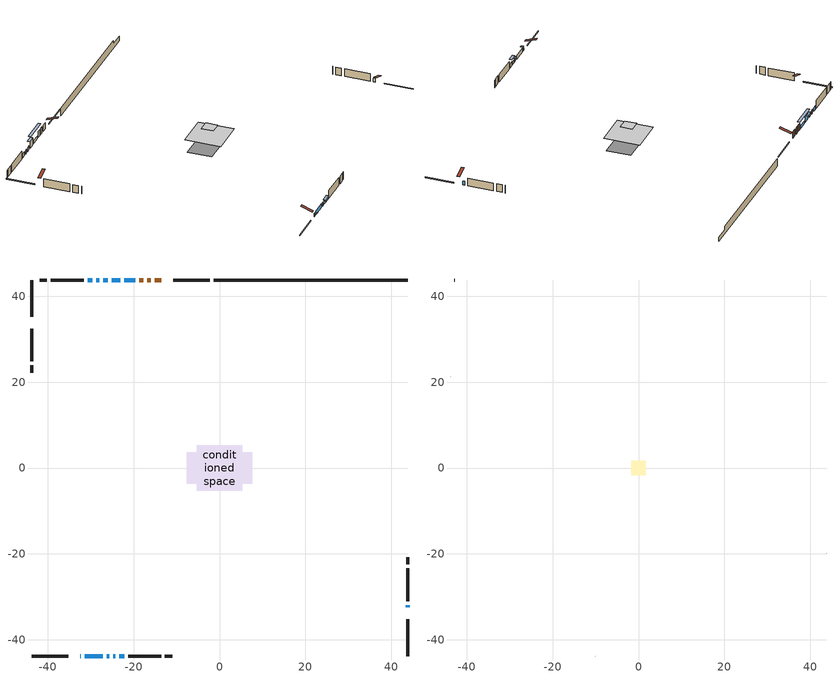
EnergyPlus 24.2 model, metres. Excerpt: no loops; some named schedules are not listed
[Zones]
conditioned space
 floor adiabatic (AdiabaticFloorConstruction): -5.35,-5.35 -5.35,5.35 5.35,5.35 5.35,-5.35 z0.78
 floor foundation (Slab1 construction): -7.62,-3.66 -7.62,3.66 7.62,3.66 7.62,-3.66 z-1.6
 wall outside (RimJoist1 construction): -2.25,43.79 -10.8,43.79 / -43.79,-43.79 -35.24,-43.79 / -43.79,43.79 -43.79,35.24 / 43.79,-43.79 43.79,-35.24 z0.78:1.08
 wall outside (AdiabaticWallConstruction 1): -13.55,43.79 -15.09,43.79 / -16.02,43.79 -16.88,43.79 / -17.8,43.79 -18.67,43.79 z0.78:2.81
 wall outside (AdiabaticWallConstruction): -32.49,-43.79 -32.31,-43.79 / -26.21,-43.79 -25.7,-43.79 / -24.77,-43.79 -24.26,-43.79 z0.78:1.7; -31.39,-43.79 -27.14,-43.79 / 43.79,-32.49 43.79,-31.98 / -26.03,43.79 -27.13,43.79 / -28.06,43.79 -28.68,43.79 / -29.6,43.79 -30.71,43.79 / -23.33,-43.79 -22.23,-43.79 z0.78:2; -19.6,43.79 -22.14,43.79 z0.78:1.67; -23.07,43.79 -25.11,43.79 z0.78:2.81
 wall outside (Wall1 construction): -31.63,43.79 -39.31,43.79 / -21.3,-43.79 -13.63,-43.79 / -43.79,32.49 -43.79,24.82 / 43.79,-31.05 43.79,-23.38 z0.78:3.22
 wall outside (Wall2 construction): -40.24,43.79 -41.92,43.79 / -12.7,-43.79 -11.01,-43.79 / -43.79,23.89 -43.79,22.2 / 43.79,-22.45 43.79,-20.77 z0.78:3.22
 wall foundation (FoundationWall1 construction): -1.32,43.79,-1.6 -1.32,43.79,0.78 39.28,43.79,0.78 39.28,43.79,-0.25 43.79,43.79,-0.25 43.79,43.79,-1.6
 window (WindowConstruction 6): -32.49,-43.79 -32.31,-43.79 z0.78:1.69
 window (WindowConstruction 5): -31.38,-43.79 -27.14,-43.79 z0.78:2
 window (WindowConstruction 9): 43.79,-32.49 43.79,-31.98 z0.78:2
 window (WindowConstruction 10): -19.6,43.79 -22.14,43.79 z0.78:1.67
 window (WindowConstruction 7): -26.21,-43.79 -25.7,-43.79 z0.78:1.69
 window (WindowConstruction 8): -24.77,-43.79 -24.26,-43.79 z0.78:1.69
 window (WindowConstruction): -23.07,43.79 -25.11,43.79 z0.78:2.81
 window (WindowConstruction 1): -26.03,43.79 -27.13,43.79 z0.78:2
 window (WindowConstruction 2): -28.06,43.79 -28.67,43.79 z0.78:2
 window (WindowConstruction 3): -29.6,43.79 -30.7,43.79 z0.78:2
 window (WindowConstruction 4): -23.33,-43.79 -22.23,-43.79 z0.78:2
 door (Door): -13.55,43.79 -15.09,43.79 z0.78:2.81
 door (Door 1): -16.02,43.79 -16.87,43.79 z0.78:2.81
 door (Door 2): -17.8,43.79 -18.67,43.79 z0.78:2.81
 ceiling adiabatic (AdiabaticFloorConstruction): 5.35,-5.35 5.35,5.35 -5.35,5.35 -5.35,-5.35 z0.78
attic - vented
 floor to conditioned space (Floor1 construction Reversed): -1.74,-1.74 -1.74,1.74 1.74,1.74 1.74,-1.74 z3.22
 wall outside (Wall3 construction): -42.85,43.79 -42.86,43.79 / -10.08,-43.79 -10.07,-43.79 / -43.79,21.27 -43.79,21.26 / 43.79,-19.84 43.79,-19.83 z0.78:3.22
 roof outside (Roof1 construction): -12.62,43.79,3.22 -12.62,40.41,4.35 -11.73,40.41,4.35 -11.73,43.79,3.22; -33.42,-43.79,3.22 -33.42,-40.41,4.35 -34.31,-40.41,4.35 -34.31,-43.79,3.22; -43.79,33.42,3.22 -40.41,33.42,4.35 -40.41,34.31,4.35 -43.79,34.31,3.22; 43.79,-33.42,3.22 40.41,-33.42,4.35 40.41,-34.31,4.35 43.79,-34.31,3.22
shading: -32.02,-43.79 -32.79,-43.79 -32.79,-44.52 -32.02,-44.52 z1.99; -24.73,43.79 -17.01,43.79 -17.01,44.52 -24.73,44.52 z4.26; -25.4,-43.79 -26.51,-43.79 -26.51,-44.52 -25.4,-44.52 z1.99; -23.28,-43.79 -25.75,-43.79 -25.75,-44.52 -23.28,-44.52 z2.68; -25.25,43.79 -22.92,43.79 -22.92,44.52 -25.25,44.52 z2.96
[Building]
Building 1: Terrain=Suburbs
[Site:Location]
London AP_ON: Latitude {deg}=43.03; Longitude {deg}=-81.15; Time Zone {hr}=-5; Elevation {m}=278; Keep Site Location Information=Yes
[Site:GroundTemperature:Shallow]
3.98693, 1.93205, 1.76749, 2.74264, 6.6573, 10.5537, 13.9317, 16.0716, 16.2534, 14.513, 11.2211, 7.44421
[Site:WaterMainsTemperature]
Calculation Method=Schedule; Temperature Schedule=mains temperature schedule
[Material] Roughness=Rough; Thermal Absorptance=0.9
Name | Thickness {m} | Conductivity {W/m-K} | Density {kg/m3} | Specific Heat {J/kg-K} | Solar Absorptance | Visible Absorptance
asphalt or fiberglass shingles | 0.00635 | 0.162714 | 1121.4 | 1465.45 | 0.4 | 0.4
ceiling stud and cavity | 0.1397 | 0.0798965 | 65.682 | 1177.47 | 0.7 | 0.7
concrete 4.0 in. | 0.1016 | 1.803125 | 2242.8 | 837.4 | 0.7 | 0.7
concrete 8.0 in. | 0.2032 | 1.803125 | 2242.8 | 837.4 | 0.7 | 0.7
door material | 0.04445 | 0.327969 | 512.64 | 1214.23 | 0.7 | 0.7
door material 1 | 0.04445 | 0.20624 | 512.64 | 1214.23 | 0.7 | 0.7
exterior vertical ins | 0.0371966 | 0.029427 | 32.04 | 1214.23 | 0.7 | 0.7
floor covering | 0.0127 | 0.0433444 | 54.468 | 1339.84 | 0.6 | 0.6
floor rigid ins; wall rigid ins | 0.512978 | 0.029427 | 32.04 | 1214.23 | 0.7 | 0.7
floor stud and cavity | 0.1397 | 1.75129 | 37.0049 | 1207.88 | 0.7 | 0.7
furniture material conditioned space 1 | 0.1524 | 0.115458 | 640.8 | 1214.23 | 0.6 | 0.6
gypsum board | 0.0127 | 0.160291 | 801 | 837.4 | 0.6 | 0.6
gypsum board 1 | 0.0127 | 0.160291 | 801 | 837.4 | 0.7 | 0.7
osb sheathing 0.5 in. | 0.0127 | 0.115458 | 512.64 | 1214.23 | 0.7 | 0.7
osb sheathing 0.75 in. | 0.01905 | 0.115458 | 512.64 | 1214.23 | 0.7 | 0.7
osb sheathing 2.0 in. | 0.0508 | 0.115458 | 512.64 | 1214.23 | 0.7 | 0.7
rim joist stud and cavity | 0.0508 | 0.0381321 | 125.044 | 1163.47 | 0.6 | 0.6
wall stud and cavity | 0.1397 | 0.0983129 | 139.0536 | 1170.24 | 0.7 | 0.7
wall stud and cavity 1 | 0.1397 | 0.139928 | 139.0536 | 1170.24 | 0.7 | 0.7
wall stud and cavity 2 | 0.0889 | 6.9971 | 50.32683 | 1063.81 | 0.6 | 0.6
wall stud and cavity 3 | 0.0889 | 0.380278 | 52.3479 | 1209.89 | 0.7 | 0.7
wall stud and cavity 4 | 0.0889 | 0.391764 | 83.0341 | 1211.67 | 0.7 | 0.7
wood siding | 0.0254 | 0.102417 | 544.68 | 1172.36 | 0.4 | 0.4
wood siding 1 | 0.00254 | 0.102417 | 544.68 | 1172.36 | 0.4 | 0.4
wood siding 2; wood siding 3; wood siding 4 | 0.0254 | 0.102417 | 544.68 | 1172.36 | 0.7 | 0.7
[WindowMaterial:SimpleGlazingSystem]
Name | U-Factor {W/m2-K} | Solar Heat Gain Coefficient
WindowMaterial | 2.97187 | 0.6
WindowMaterial 1 | 2.98492 | 0.56
WindowMaterial 2 | 2.97357 | 0.54
WindowMaterial 3 | 2.98492 | 0.53
WindowMaterial 4 | 2.87534 | 0.71
WindowMaterial 5 | 3.26258 | 0.39
WindowMaterial 6 | 3.1564 | 0.59
WindowMaterial 7 | 3.03035 | 0.48
WindowMaterial 8 | 2.99401 | 0.54
[Construction]
AdiabaticFloorConstruction: floor stud and cavity, floor rigid ins, osb sheathing 0.75 in., floor covering
AdiabaticWallConstruction: wood siding 3, wall rigid ins, wall stud and cavity 3, gypsum board
AdiabaticWallConstruction 1: wood siding 4, wall rigid ins, wall stud and cavity 3, gypsum board
Door; Door 1: door material
Door 2: door material 1
Floor1 construction Reversed: gypsum board, ceiling stud and cavity
FoundationWall1 construction: concrete 8.0 in., gypsum board 1
furniture construction conditioned space 1: furniture material conditioned space 1
PartitionWallConstruction: gypsum board, wall stud and cavity 4, gypsum board
RimJoist1 construction: wood siding 2, osb sheathing 2.0 in., rim joist stud and cavity
Roof1 construction: asphalt or fiberglass shingles
Slab1 construction: concrete 4.0 in.
Wall1 construction: wood siding, osb sheathing 0.5 in., wall stud and cavity, gypsum board
Wall2 construction: wood siding, osb sheathing 0.5 in., wall stud and cavity 1, gypsum board
Wall3 construction: wood siding 1, wall stud and cavity 2
WindowConstruction: WindowMaterial
WindowConstruction 1: WindowMaterial 1
WindowConstruction 10: WindowMaterial 8
WindowConstruction 2: WindowMaterial 2
WindowConstruction 3; WindowConstruction 4: WindowMaterial 3
WindowConstruction 5: WindowMaterial 4
WindowConstruction 6: WindowMaterial 5
WindowConstruction 7; WindowConstruction 8: WindowMaterial 6
WindowConstruction 9: WindowMaterial 7
[Zone] Multiplier=1; Part of Total Floor Area=Yes
Name | Volume {m3}
attic - vented | 2.20734
conditioned space | 571.5
[Space]
Name | Zone | Volume {m3}
attic - vented 1 | attic - vented | 2.20734
conditioned space 1 | conditioned space | 571.5
[ZoneInfiltration:EffectiveLeakageArea]
infil attic - vented 1: Zone or Space=attic - vented 1; Schedule=Always On Discrete; Effective Air Leakage Area {cm2}=526.255; Stack Coefficient=0.000247966; Wind Coefficient=1.06394e-05
[ZoneMixing]
whole house fan mix: Zone or Space=attic - vented; Schedule=Always On Continuous; Design Flow Rate Calculation Method=Flow/Zone; Design Flow Rate {m3/s}=0; Source Zone or Space=conditioned space
[SurfaceProperty:ExposedFoundationPerimeter]
Slab1: Exposed Perimeter Calculation Method=TotalExposedPerimeter; Total Exposed Perimeter {m}=45.111
[InternalMass] Zone or ZoneList=conditioned space; Space or SpaceList=conditioned space 1
Name | Construction | Surface Area {m2}
furniture mass conditioned space 1 | furniture construction conditioned space 1 | 90.3203
partition wall mass | PartitionWallConstruction | 225.801
[Lights]
interior lighting: Zone or ZoneList or Space or SpaceList=conditioned space 1; Schedule=interior lighting schedule; Design Level Calculation Method=LightingLevel; Lighting Level {W}=343.2; Return Air Fraction=0; Fraction Radiant=0.6; Fraction Visible=0.2; Fraction Replaceable=1
[People]
occupants: Zone or ZoneList or Space or SpaceList=conditioned space 1; Number of People Schedule=occupants schedule; Number of People Calculation Method=People; Number of People=3; Fraction Radiant=0.314171; Sensible Heat Fraction=0.56303; Activity Level Schedule=occupants activity schedule; Carbon Dioxide Generation Rate {m3/s-W}=0; Enable ASHRAE 55 Comfort Warnings=No; Mean Radiant Temperature Calculation Type=EnclosureAveraged
[ElectricEquipment] Zone or ZoneList or Space or SpaceList=conditioned space 1; Design Level Calculation Method=EquipmentLevel
Name | Schedule | Design Level {W} | Fraction Latent | Fraction Radiant | Fraction Lost
clothes dryer | clothes dryer schedule | 140.772 | 0.015 | 0.081 | 0.85
clothes washer | clothes washer schedule | 32.1985 | 0.03 | 0.162 | 0.7
cooking range | cooking range schedule | 215.147 | 0.08 | 0.432 | 0.2
dishwasher | dishwasher schedule | 66.8632 | 0.3 | 0.18 | 0.4
fridge | fridge schedule | 72.9452 | 0 | 0.6 | 0
mech vent bath fan 0 | mech vent bath fan 0 schedule | 50.2 | 0 | 0 | 1
mech vent house fan | mech vent house fan schedule | 0 | 0 | 0 | 1
mech vent house fan cfis | mech vent house fan cfis schedule | 0 | 0 | 0 | 0
mech vent range fan 0 | mech vent range fan 0 schedule | 57 | 0 | 0 | 1
misc plug loads | misc plug loads schedule | 494.7 | 0.045 | 0.513 | 0.1
whole house fan | Always On Discrete | 0 | 0 | 0 | 1
[OtherEquipment] Zone or ZoneList or Space or SpaceList=conditioned space 1; Design Level Calculation Method=EquipmentLevel
Name | Fuel Type | Schedule | Design Level {W} | Fraction Latent | Fraction Radiant | Fraction Lost
clothes dryer 1 | Electricity | clothes dryer schedule | 0 | 0.015 | 0.081 | 0.85
cooking range 1 | Electricity | cooking range schedule | 0 | 0.08 | 0.432 | 0.2
general water use latent | None | general water use schedule | 62.594 | 1 | 0 | 0
general water use sensible | None | general water use schedule | -61.6891 | 0 | 0.6 | 0
mech vent house fan latent load | None | Always On Discrete | 0 | 1 | 0 | 0
mech vent house fan sensible load | None | Always On Discrete | 0 | 0 | 0 | 0
water heater energy adjustment1 | NaturalGas | Always On Discrete | 0.01 | 0 | 0 | 1
[ZoneInfiltration:DesignFlowRate] Zone or ZoneList or Space or SpaceList=conditioned space 1; Schedule=Always On Discrete; Design Flow Rate Calculation Method=Flow/Zone; Design Flow Rate {m3/s}=0
infil flow; natural vent flow; whole house fan flow
[AvailabilityManager:Scheduled]
central ac and furnace airloop Availability Manager: Schedule=Always On Discrete
[Foundation:Kiva]
Foundation Kiva 1: Initial Indoor Air Temperature {C}=18; Wall Height Above Grade {m}=0.780014; Wall Depth Below Slab {m}=0.2032; Custom Block Material Name 1=exterior vertical ins; Custom Block Depth 1 {m}=2.38; Custom Block X Position 1 {m}=0.2159; Custom Block Z Position 1 {m}=0
[Foundation:Kiva:Settings]
Soil Conductivity {W/m-K}=0.849921; Soil Density {kg/m3}=1842.3; Soil Specific Heat {J/kg-K}=418.7; Ground Solar Absorptivity=0.9; Ground Thermal Absorptivity=0.9; Ground Surface Roughness {m}=0.03; Far-Field Width {m}=40; Deep-Ground Boundary Condition=ZeroFlux; Deep-Ground Depth {m}=40; Minimum Cell Dimension {m}=0.2; Maximum Cell Growth Coefficient=3; Simulation Timestep=Timestep
[Exterior:Lights]
exterior lighting: Schedule=exterior lighting schedule; Design Level {W}=75.6
[EnergyManagementSystem:GlobalVariable]
central_ac_and_furnace_airloop_Fan_RTF
infil_program_Qfan
infil_program_Qinf
natural_vent_program_Qnv
natural_vent_program_Qwhf
[EnergyManagementSystem:Sensor]
Name | Output:Variable or Output:Meter Index Key | Output:Variable or Output:Meter
airflow_gain | infil flow | Infiltration Sensible Heat Gain Energy
airflow_gain_1 | natural vent flow | Infiltration Sensible Heat Gain Energy
airflow_gain_2 | whole house fan flow | Infiltration Sensible Heat Gain Energy
airflow_loss | infil flow | Infiltration Sensible Heat Loss Energy
airflow_loss_1 | natural vent flow | Infiltration Sensible Heat Loss Energy
airflow_loss_2 | whole house fan flow | Infiltration Sensible Heat Loss Energy
clg_load_cond |  | Cooling:EnergyTransfer:Zone:CONDITIONED SPACE
clg_sp_s; clg_sp_s_1 | cooling setpoint | Schedule Value
clothes_dryer_exhaust_0_sch_s | clothes dryer exhaust 0 schedule | Schedule Value
cool_season | cooling season schedule | Schedule Value
htg_load_cond |  | Heating:EnergyTransfer:Zone:CONDITIONED SPACE
htg_sp_s; htg_sp_s_1 | heating setpoint | Schedule Value
ig_ee_conv | clothes dryer | Electric Equipment Convective Heating Energy
ig_ee_conv_2 | cooking range | Electric Equipment Convective Heating Energy
ig_ee_conv_4 | fridge | Electric Equipment Convective Heating Energy
ig_ee_conv_5 | misc plug loads | Electric Equipment Convective Heating Energy
ig_ee_conv_6 | whole house fan | Electric Equipment Convective Heating Energy
ig_ee_rad | clothes dryer | Electric Equipment Radiant Heating Energy
ig_ee_rad_2 | cooking range | Electric Equipment Radiant Heating Energy
ig_ee_rad_4 | fridge | Electric Equipment Radiant Heating Energy
ig_ee_rad_5 | misc plug loads | Electric Equipment Radiant Heating Energy
ig_ee_rad_6 | whole house fan | Electric Equipment Radiant Heating Energy
ig_lgt_conv | interior lighting | Lights Convective Heating Energy
ig_lgt_rad | interior lighting | Lights Radiant Heating Energy
ig_lgt_vis | interior lighting | Lights Visible Radiation Heating Energy
ig_oe_conv | clothes dryer 1 | Other Equipment Convective Heating Energy
ig_oe_conv_1 | cooking range 1 | Other Equipment Convective Heating Energy
ig_oe_conv_2 | general water use latent | Other Equipment Convective Heating Energy
ig_oe_conv_3 | general water use sensible | Other Equipment Convective Heating Energy
ig_oe_conv_4 | water heater energy adjustment1 | Other Equipment Convective Heating Energy
ig_oe_rad | clothes dryer 1 | Other Equipment Radiant Heating Energy
ig_oe_rad_1 | cooking range 1 | Other Equipment Radiant Heating Energy
ig_oe_rad_2 | general water use latent | Other Equipment Radiant Heating Energy
ig_oe_rad_3 | general water use sensible | Other Equipment Radiant Heating Energy
ig_oe_rad_4 | water heater energy adjustment1 | Other Equipment Radiant Heating Energy
ig_ppl_conv | occupants | People Convective Heating Energy
ig_ppl_rad | occupants | People Radiant Heating Energy
im_conv | furniture mass conditioned space 1 | Surface Inside Face Convection Heat Gain Energy
im_conv_1 | partition wall mass | Surface Inside Face Convection Heat Gain Energy
im_ig | furniture mass conditioned space 1 | Surface Inside Face Internal Gains Radiation Heat Gain Energy
im_ig_1 | partition wall mass | Surface Inside Face Internal Gains Radiation Heat Gain Energy
im_lgt | furniture mass conditioned space 1 | Surface Inside Face Lights Radiation Heat Gain Energy
im_lgt_1 | partition wall mass | Surface Inside Face Lights Radiation Heat Gain Energy
im_sol | furniture mass conditioned space 1 | Surface Inside Face Solar Radiation Heat Gain Energy
im_sol_1 | partition wall mass | Surface Inside Face Solar Radiation Heat Gain Energy
im_surf | furniture mass conditioned space 1 | Surface Inside Face Net Surface Thermal Radiation Heat Gain Energy
im_surf_1 | partition wall mass | Surface Inside Face Net Surface Thermal Radiation Heat Gain Energy
mech_vent_bath_fan_0_sch_s | mech vent bath fan 0 schedule | Schedule Value
mech_vent_range_fan_0_sch_s | mech vent range fan 0 schedule | Schedule Value
mv_conv | mech vent bath fan 0 | Electric Equipment Convective Heating Energy
mv_conv_1 | mech vent house fan | Electric Equipment Convective Heating Energy
mv_conv_2 | mech vent house fan cfis | Electric Equipment Convective Heating Energy
mv_conv_3 | mech vent range fan 0 | Electric Equipment Convective Heating Energy
mv_conv_4 | mech vent house fan latent load | Other Equipment Convective Heating Energy
mv_conv_5 | mech vent house fan sensible load | Other Equipment Convective Heating Energy
mv_rad | mech vent bath fan 0 | Electric Equipment Radiant Heating Energy
mv_rad_1 | mech vent house fan | Electric Equipment Radiant Heating Energy
mv_rad_2 | mech vent house fan cfis | Electric Equipment Radiant Heating Energy
mv_rad_3 | mech vent range fan 0 | Electric Equipment Radiant Heating Energy
mv_rad_4 | mech vent house fan latent load | Other Equipment Radiant Heating Energy
mv_rad_5 | mech vent house fan sensible load | Other Equipment Radiant Heating Energy
natural_vent_s | natural vent schedule | Schedule Value
out_pb_s |  | Site Outdoor Air Barometric Pressure
out_wt_s |  | Site Outdoor Air Humidity Ratio
site_vw_s |  | Site Wind Speed
ss_back_out | Window1 | Surface Window Shortwave from Zone Back Out Window Heat Transfer Rate
ss_back_out_1 | Window11 | Surface Window Shortwave from Zone Back Out Window Heat Transfer Rate
ss_back_out_10 | Window9 | Surface Window Shortwave from Zone Back Out Window Heat Transfer Rate
ss_back_out_2 | Window12 | Surface Window Shortwave from Zone Back Out Window Heat Transfer Rate
ss_back_out_3 | Window13 | Surface Window Shortwave from Zone Back Out Window Heat Transfer Rate
ss_back_out_4 | Window2 | Surface Window Shortwave from Zone Back Out Window Heat Transfer Rate
ss_back_out_5 | Window3 | Surface Window Shortwave from Zone Back Out Window Heat Transfer Rate
ss_back_out_6 | Window4 | Surface Window Shortwave from Zone Back Out Window Heat Transfer Rate
ss_back_out_7 | Window5 | Surface Window Shortwave from Zone Back Out Window Heat Transfer Rate
ss_back_out_8 | Window6 | Surface Window Shortwave from Zone Back Out Window Heat Transfer Rate
ss_back_out_9 | Window7 | Surface Window Shortwave from Zone Back Out Window Heat Transfer Rate
ss_conv | Door1 | Surface Inside Face Convection Heat Gain Energy
ss_conv_1 | Door3 | Surface Inside Face Convection Heat Gain Energy
ss_conv_10 | Window5 | Surface Inside Face Convection Heat Gain Energy
ss_conv_11 | Window6 | Surface Inside Face Convection Heat Gain Energy
ss_conv_12 | Window7 | Surface Inside Face Convection Heat Gain Energy
ss_conv_13 | Window9 | Surface Inside Face Convection Heat Gain Energy
ss_conv_2 | Door4 | Surface Inside Face Convection Heat Gain Energy
ss_conv_3 | Window1 | Surface Inside Face Convection Heat Gain Energy
ss_conv_4 | Window11 | Surface Inside Face Convection Heat Gain Energy
ss_conv_5 | Window12 | Surface Inside Face Convection Heat Gain Energy
ss_conv_6 | Window13 | Surface Inside Face Convection Heat Gain Energy
ss_conv_7 | Window2 | Surface Inside Face Convection Heat Gain Energy
ss_conv_8 | Window3 | Surface Inside Face Convection Heat Gain Energy
ss_conv_9 | Window4 | Surface Inside Face Convection Heat Gain Energy
ss_ig | Door1 | Surface Inside Face Internal Gains Radiation Heat Gain Energy
ss_ig_1 | Door3 | Surface Inside Face Internal Gains Radiation Heat Gain Energy
ss_ig_10 | Window5 | Surface Inside Face Internal Gains Radiation Heat Gain Energy
ss_ig_11 | Window6 | Surface Inside Face Internal Gains Radiation Heat Gain Energy
ss_ig_12 | Window7 | Surface Inside Face Internal Gains Radiation Heat Gain Energy
ss_ig_13 | Window9 | Surface Inside Face Internal Gains Radiation Heat Gain Energy
ss_ig_2 | Door4 | Surface Inside Face Internal Gains Radiation Heat Gain Energy
ss_ig_3 | Window1 | Surface Inside Face Internal Gains Radiation Heat Gain Energy
ss_ig_4 | Window11 | Surface Inside Face Internal Gains Radiation Heat Gain Energy
ss_ig_5 | Window12 | Surface Inside Face Internal Gains Radiation Heat Gain Energy
ss_ig_6 | Window13 | Surface Inside Face Internal Gains Radiation Heat Gain Energy
ss_ig_7 | Window2 | Surface Inside Face Internal Gains Radiation Heat Gain Energy
ss_ig_8 | Window3 | Surface Inside Face Internal Gains Radiation Heat Gain Energy
ss_ig_9 | Window4 | Surface Inside Face Internal Gains Radiation Heat Gain Energy
ss_lgt | Door1 | Surface Inside Face Lights Radiation Heat Gain Energy
ss_lgt_1 | Door3 | Surface Inside Face Lights Radiation Heat Gain Energy
ss_lgt_2 | Door4 | Surface Inside Face Lights Radiation Heat Gain Energy
ss_sol | Door1 | Surface Inside Face Solar Radiation Heat Gain Energy
ss_sol_1 | Door3 | Surface Inside Face Solar Radiation Heat Gain Energy
ss_sol_2 | Door4 | Surface Inside Face Solar Radiation Heat Gain Energy
ss_surf | Door1 | Surface Inside Face Net Surface Thermal Radiation Heat Gain Energy
ss_surf_1 | Door3 | Surface Inside Face Net Surface Thermal Radiation Heat Gain Energy
ss_surf_10 | Window5 | Surface Inside Face Net Surface Thermal Radiation Heat Gain Energy
ss_surf_11 | Window6 | Surface Inside Face Net Surface Thermal Radiation Heat Gain Energy
ss_surf_12 | Window7 | Surface Inside Face Net Surface Thermal Radiation Heat Gain Energy
ss_surf_13 | Window9 | Surface Inside Face Net Surface Thermal Radiation Heat Gain Energy
ss_surf_2 | Door4 | Surface Inside Face Net Surface Thermal Radiation Heat Gain Energy
ss_surf_3 | Window1 | Surface Inside Face Net Surface Thermal Radiation Heat Gain Energy
ss_surf_4 | Window11 | Surface Inside Face Net Surface Thermal Radiation Heat Gain Energy
ss_surf_5 | Window12 | Surface Inside Face Net Surface Thermal Radiation Heat Gain Energy
ss_surf_6 | Window13 | Surface Inside Face Net Surface Thermal Radiation Heat Gain Energy
ss_surf_7 | Window2 | Surface Inside Face Net Surface Thermal Radiation Heat Gain Energy
ss_surf_8 | Window3 | Surface Inside Face Net Surface Thermal Radiation Heat Gain Energy
ss_surf_9 | Window4 | Surface Inside Face Net Surface Thermal Radiation Heat Gain Energy
ss_trans_in | Window1 | Surface Window Transmitted Solar Radiation Rate
ss_trans_in_1 | Window11 | Surface Window Transmitted Solar Radiation Rate
ss_trans_in_10 | Window9 | Surface Window Transmitted Solar Radiation Rate
ss_trans_in_2 | Window12 | Surface Window Transmitted Solar Radiation Rate
ss_trans_in_3 | Window13 | Surface Window Transmitted Solar Radiation Rate
ss_trans_in_4 | Window2 | Surface Window Transmitted Solar Radiation Rate
ss_trans_in_5 | Window3 | Surface Window Transmitted Solar Radiation Rate
ss_trans_in_6 | Window4 | Surface Window Transmitted Solar Radiation Rate
ss_trans_in_7 | Window5 | Surface Window Transmitted Solar Radiation Rate
ss_trans_in_8 | Window6 | Surface Window Transmitted Solar Radiation Rate
ss_trans_in_9 | Window7 | Surface Window Transmitted Solar Radiation Rate
ss_trans_out | Window1 | Surface Inside Face Initial Transmitted Diffuse Transmitted Out Window Solar Radiation Rate
ss_trans_out_1 | Window11 | Surface Inside Face Initial Transmitted Diffuse Transmitted Out Window Solar Radiation Rate
ss_trans_out_10 | Window9 | Surface Inside Face Initial Transmitted Diffuse Transmitted Out Window Solar Radiation Rate
ss_trans_out_2 | Window12 | Surface Inside Face Initial Transmitted Diffuse Transmitted Out Window Solar Radiation Rate
ss_trans_out_3 | Window13 | Surface Inside Face Initial Transmitted Diffuse Transmitted Out Window Solar Radiation Rate
ss_trans_out_4 | Window2 | Surface Inside Face Initial Transmitted Diffuse Transmitted Out Window Solar Radiation Rate
ss_trans_out_5 | Window3 | Surface Inside Face Initial Transmitted Diffuse Transmitted Out Window Solar Radiation Rate
ss_trans_out_6 | Window4 | Surface Inside Face Initial Transmitted Diffuse Transmitted Out Window Solar Radiation Rate
ss_trans_out_7 | Window5 | Surface Inside Face Initial Transmitted Diffuse Transmitted Out Window Solar Radiation Rate
ss_trans_out_8 | Window6 | Surface Inside Face Initial Transmitted Diffuse Transmitted Out Window Solar Radiation Rate
ss_trans_out_9 | Window7 | Surface Inside Face Initial Transmitted Diffuse Transmitted Out Window Solar Radiation Rate
s_conv | Floor1 | Surface Inside Face Convection Heat Gain Energy
s_conv_1 | FoundationWall1 | Surface Inside Face Convection Heat Gain Energy
s_conv_10 | Wall1:180 | Surface Inside Face Convection Heat Gain Energy
s_conv_11 | Wall1:270 | Surface Inside Face Convection Heat Gain Energy
s_conv_12 | Wall1:90 | Surface Inside Face Convection Heat Gain Energy
s_conv_13 | Wall2:0 | Surface Inside Face Convection Heat Gain Energy
s_conv_14 | Wall2:180 | Surface Inside Face Convection Heat Gain Energy
s_conv_15 | Wall2:270 | Surface Inside Face Convection Heat Gain Energy
s_conv_16 | Wall2:90 | Surface Inside Face Convection Heat Gain Energy
